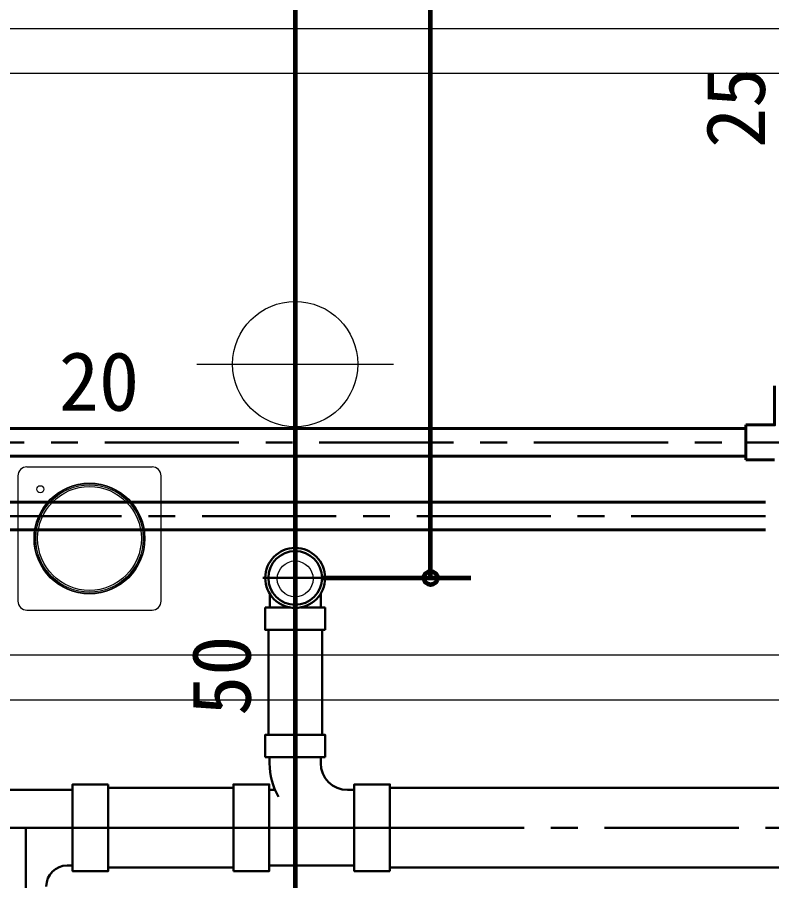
# Model space of a CAD drawing. Units: millimetres at full size, sheet at 1:30. Extents: x -16828 to 149130, y 47892 to 100313.
# Drawn here: x 2605 to 3449, y 59894 to 60858 of the extents above; entities that cross this region are included whole.
import ezdxf
from ezdxf.enums import TextEntityAlignment as Align

# ---------------------------------------------------------------- set-up
doc = ezdxf.new("R2010")
doc.units = ezdxf.units.MM
doc.header["$LTSCALE"] = 30
doc.header["$PDMODE"] = 32
doc.header["$PDSIZE"] = 15
doc.linetypes.add('CHAIN1', pattern=[8, 5, -1, 1, -1])
for name, color, linetype, lineweight in [('3-1_AIHO57-排水立上げ', 7, 'Continuous', 15), ('3-2_AIHO56-排水接続', 7, 'Continuous', 15), ('3-4_AIHO30-厨房機器', 7, 'Continuous', 15), ('3-8_AIHO30-厨房機器LL', 7, 'Continuous', 15), ('9-9_配管－汚水１：硬質塩ビ管（ＤＶ）', 2, 'Continuous', 30), ('9-A_配管－給水３：ＶＬＰ(ＶＤ)', 5, 'Continuous', 40), ('9-E_配管－給湯１：ＣＵＰ(Ｍ)', 1, 'Continuous', 60)]:
    doc.layers.add(name, color=color, linetype=linetype, lineweight=lineweight)
doc.styles.add('ＭＳ ゴシック', font='')
doc.styles.get('ＭＳ ゴシック').set_extended_font_data('MS Gothic')

msp = doc.modelspace()

# ---------------------------------------------------------------- linework, layer by layer
at = {"layer": '3-1_AIHO57-排水立上げ'}
msp.add_line((2915.96, 60400.86), (2915.96, 60250.86), dxfattribs=at)
msp.add_circle((2915.96, 60230.86), 20, dxfattribs=at)
at = {"layer": '3-2_AIHO56-排水接続'}
for p, q in [((2915.96, 60580.86), (2915.96, 60360.86)), ((2805.96, 60470.86), (3025.96, 60470.86))]:
    msp.add_line(p, q, dxfattribs=at)
msp.add_circle((2915.96, 60470.86), 70, dxfattribs=at)
at = {"layer": '3-4_AIHO30-厨房機器'}
for p, q in [((2165.96, 60845.86), (3665.96, 60845.86)), ((2165.96, 60845.86), (3665.96, 60845.86)), ((2615.96, 60355.96), (2755.96, 60355.96)), ((2605.96, 60345.96), (2605.96, 60205.96)), ((2765.96, 60205.96), (2765.96, 60345.96)), ((2615.96, 60195.96), (2755.96, 60195.96)), ((2165.96, 60095.86), (3665.96, 60095.86))]:
    msp.add_line(p, q, dxfattribs=at)
for centre, radius in [((2685.96, 60275.96), 62), ((2685.96, 60275.96), 61.5), ((2685.96, 60275.96), 60), ((2630.96, 60330.96), 4), ((2685.96, 60275.96), 58)]:
    msp.add_circle(centre, radius, dxfattribs=at)
for centre, start, end in [((2615.96, 60345.96), 90, 180), ((2755.96, 60345.96), 0, 90), ((2615.96, 60205.96), 180, 270), ((2755.96, 60205.96), 270, 0)]:
    msp.add_arc(centre, 10, start, end, dxfattribs=at)
at = {"layer": '3-8_AIHO30-厨房機器LL'}
msp.add_line((2215.96, 60795.86), (3615.96, 60795.86), dxfattribs=at)
msp.add_lwpolyline([(2215.96, 60795.86), (2215.96, 60145.86), (3615.96, 60145.86), (3615.96, 60795.86)], dxfattribs=at)
at = {"layer": '9-9_配管－汚水１：硬質塩ビ管（ＤＶ）', "linetype": 'CHAIN1'}
for p, q in [((2915.96, 60195.86), (2915.96, 60267.86)), ((2879.96, 60231.86), (2951.96, 60231.86)), ((2915.96, 60173.86), (2915.96, 60201.86)), ((2915.96, 60173.86), (2915.96, 60056.74)), ((2915.96, 60056.74), (2915.96, 59952.74)), ((2549.96, 59952.74), (2614.96, 59952.74)), ((2706.96, 59952.74), (2614.96, 59952.74)), ((2614.96, 59859.74), (2614.96, 59952.74)), ((2706.96, 59952.74), (2846.96, 59952.74)), ((2846.96, 59952.74), (2915.96, 59952.74)), ((3021.96, 59952.74), (2915.96, 59952.74)), ((3021.96, 59952.74), (4046.96, 59952.74))]:
    msp.add_line(p, q, dxfattribs=at)
at = {"layer": '9-9_配管－汚水１：硬質塩ビ管（ＤＶ）'}
for p, q in [((2887.46, 60198.86), (2887.46, 60214.25)), ((2944.46, 60198.86), (2944.46, 60214.25)), ((2882.46, 60198.86), (2910.19, 60198.86)), ((2949.46, 60198.86), (2921.73, 60198.86)), ((2949.46, 60198.86), (2949.46, 60173.86)), ((2885.96, 60173.86), (2885.96, 60056.74)), ((2945.96, 60056.74), (2945.96, 60173.86)), ((2882.46, 60031.74), (2949.46, 60031.74)), ((2887.29, 60024.76), (2887.29, 60031.74)), ((2944.48, 60024.87), (2944.48, 60031.74)), ((2666.96, 59994.94), (2589.96, 59994.94)), ((2846.96, 59997.24), (2706.96, 59997.24)), ((2886.96, 59994.95), (2893.6, 59994.95)), ((2974.4, 59994.95), (2981.96, 59994.95)), ((4046.96, 59997.24), (3021.96, 59997.24)), ((2661.04, 59910.54), (2666.96, 59910.54)), ((2706.96, 59908.24), (2846.96, 59908.24)), ((2981.96, 59910.55), (2886.96, 59910.55)), ((3021.96, 59908.24), (4046.96, 59908.24))]:
    msp.add_line(p, q, dxfattribs=at)
for points in [[(2949.46, 60173.86), (2882.46, 60173.86), (2882.46, 60198.86)], [(2882.46, 60031.74), (2882.46, 60056.74), (2949.46, 60056.74), (2949.46, 60031.74)]]:
    msp.add_lwpolyline(points, dxfattribs=at)
for points in [[(2706.96, 60001.24), (2706.96, 59904.24), (2666.96, 59904.24), (2666.96, 60001.24)], [(2846.96, 59904.24), (2846.96, 60001.24), (2886.96, 60001.24), (2886.96, 59904.24)], [(3021.96, 59904.24), (3021.96, 60001.24), (2981.96, 60001.24), (2981.96, 59904.24)]]:
    msp.add_lwpolyline(points, close=True, dxfattribs=at)
msp.add_circle((2915.96, 60231.86), 30, dxfattribs=at)
for centre, radius, start, end in [((2915.96, 60231.86), 33.5, 90, 180), ((2915.96, 60231.86), 33.5, 0, 90), ((2915.96, 60231.86), 33.5, 180, 0), ((2962.09, 60024.76), 74.8, 180, 210), ((2974.4, 60024.87), 29.92, 180, 270), ((2661.04, 59887.1), 23.44, 90, 180)]:
    msp.add_arc(centre, radius, start, end, dxfattribs=at)
at = {"layer": '9-A_配管－給水３：ＶＬＰ(ＶＤ)'}
for p, q in [((3419.96, 60398.86), (1982.96, 60398.86)), ((3419.96, 60363.86), (3419.96, 60402.86)), ((1982.96, 60367.86), (3419.96, 60367.86)), ((3419.96, 60363.86), (3451.96, 60363.86)), ((3441.81, 60316.49), (-268.63, 60316.49)), ((-268.63, 60285.49), (3441.81, 60285.49))]:
    msp.add_line(p, q, dxfattribs=at)
at = {"layer": '9-A_配管－給水３：ＶＬＰ(ＶＤ)', "color": 2, "linetype": 'CHAIN1', "lineweight": 30}
for p, q in [((1982.96, 60383.36), (3419.96, 60383.36)), ((3419.96, 60383.36), (3479.96, 60383.36)), ((3441.81, 60300.99), (-268.63, 60300.99))]:
    msp.add_line(p, q, dxfattribs=at)
at = {"layer": '9-A_配管－給水３：ＶＬＰ(ＶＤ)'}
msp.add_lwpolyline([(3419.96, 60402.86), (3451.96, 60402.86), (3451.96, 60446.36)], dxfattribs=at)
at = {"layer": '9-E_配管－給湯１：ＣＵＰ(Ｍ)'}
for p, q in [((3067.45, 60231.86), (3067.45, 63550.86)), ((2915.96, 61461.86), (2915.96, 59481.44)), ((2945.96, 60231.86), (3112.45, 60231.86))]:
    msp.add_line(p, q, dxfattribs=at)
msp.add_point((3067.45, 60231.86), dxfattribs=at)

# ---------------------------------------------------------------- texts
at = {"layer": '9-9_配管－汚水１：硬質塩ビ管（ＤＶ）', "color": 7, "style": 'ＭＳ ゴシック'}
msp.add_text('50', height=65.98, rotation=90, dxfattribs=at).set_placement((2885.96, 60077.7), align=Align.BOTTOM_LEFT)
at = {"layer": '9-A_配管－給水３：ＶＬＰ(ＶＤ)', "color": 7, "style": 'ＭＳ ゴシック'}
msp.add_text('25', height=65.98, rotation=90, dxfattribs=at).set_placement((3461.06, 60712.32), align=Align.BOTTOM_LEFT)
msp.add_text('20', height=65.98, dxfattribs=at).set_placement((2651.72, 60398.86), align=Align.BOTTOM_LEFT)

doc.saveas('drawing.dxf')
